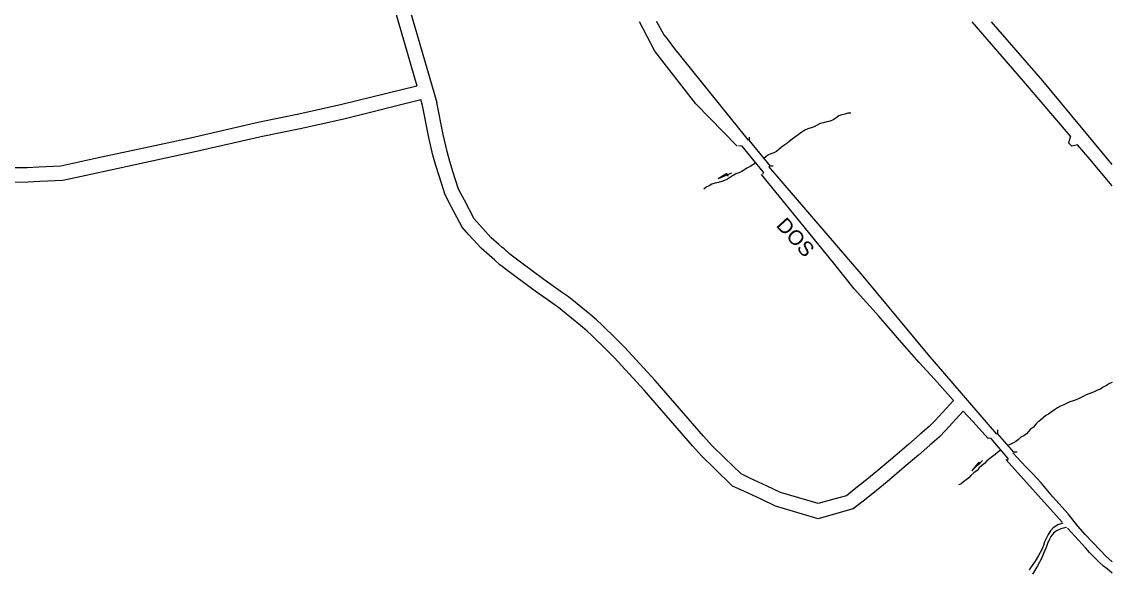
# Model space of a CAD drawing. Header units: millimetres. Extents: x 583 to 26013, y 350 to 21391.
# Drawn here: x 9841 to 10591, y 15504 to 15884 of the extents above; entities that cross this region are included whole.
import ezdxf

# ---------------------------------------------------------------- set-up
doc = ezdxf.new("R2010")
doc.units = ezdxf.units.MM
for name, color, linetype in [('105-QUADRAS_ESTRADAS', 80, 'Continuous'), ('110-CERCA_DE_ARAME', 10, 'Continuous'), ('115-PONTES_E_VIADUTO', 210, 'Continuous'), ('145-', 130, 'Continuous')]:
    doc.layers.add(name, color=color, linetype=linetype)
doc.styles.add('EU', font='arial.ttf', dxfattribs={"height": 10})

msp = doc.modelspace()

# ---------------------------------------------------------------- linework, layer by layer
at = {"color": 0, "linetype": 'Continuous'}
msp.add_line((10116.83014, 15826.48445), (10115.65954, 15830.51405), dxfattribs=at)
for points in [[(10185.31551, 16262.50241), (10165.3229, 16254.69537), (10122.70523, 16232.34548), (10083.75215, 16211.46002), (10066.9688, 16202.68523), (10061.57751, 16199.7632), (10054.09716, 16194.73626), (10036.66906, 16183.02423), (10034.8211, 16168.08348), (10034.03307, 16161.71229), (10037.36253, 16147.31631), (10041.46224, 16129.80441), (10045.6286, 16112.88147), (10052.96127, 16082.24817), (10060.62516, 16048.19592), (10068.3299, 16013.90463), (10088.73117, 15923.21092), (10112.91077, 15839.97628)], [(10183.6581, 16251.90925), (10169.68244, 16245.68994), (10127.39018, 16223.51069), (10088.43156, 16202.62226), (10071.6682, 16193.85793), (10066.76058, 16191.19805), (10059.67489, 16186.43632), (10046.03342, 16177.26898), (10044.74547, 16166.85597), (10044.1747, 16162.24125), (10047.10233, 16149.5827), (10051.18595, 16132.13951), (10055.34636, 16115.24075), (10062.70233, 16084.51009), (10070.38113, 16050.39162), (10078.08666, 16016.09683), (10098.48294, 15925.42527), (10126.64286, 15828.41075)], [(9835.65068, 15783.81986), (9844.89985, 15783.91919), (9852.93237, 15784.31497), (9868.05774, 15785.06021), (9886.49646, 15789.03452), (9899.15879, 15791.76377), (9929.49134, 15798.35608), (9957.11539, 15804.34199), (10004.66524, 15815.19691), (10031.68579, 15820.71022), (10061.34313, 15827.32685), (10112.91077, 15839.97628)], [(9835.58622, 15773.81859), (9845.19971, 15773.92184), (9853.42449, 15774.32708), (9869.36599, 15775.11254), (9888.60349, 15779.25901), (9901.27419, 15781.99007), (9931.61511, 15788.5842), (9959.28714, 15794.58051), (10006.77793, 15805.42195), (10033.77432, 15810.93033), (10063.6233, 15817.58972), (10115.65954, 15830.51405)], [(10488.65806, 15616.31561), (10476.51335, 15602.93602), (10472.01428, 15598.4506), (10465.69189, 15592.91733), (10457.8775, 15586.07828), (10448.05455, 15577.67272), (10436.29618, 15567.7233), (10428.68789, 15561.54279), (10419.86503, 15554.51443), (10413.03854, 15549.07639), (10402.34259, 15546.099), (10388.79951, 15542.32906), (10378.17002, 15545.50722), (10359.52814, 15551.08106), (10349.58473, 15555.69153), (10337.7024, 15561.20102), (10330.06022, 15564.74448), (10317.46131, 15577.00693), (10308.70953, 15585.52499), (10302.47167, 15592.41792), (10269.27112, 15630.63227), (10248.48095, 15653.24167), (10242.82247, 15658.82842), (10233.27911, 15668.2508), (10229.82605, 15671.60507), (10225.49862, 15675.14951), (10213.14127, 15685.27098), (10211.22189, 15686.76851), (10207.29079, 15689.55058), (10202.40485, 15693.0084), (10194.34087, 15698.71534), (10186.23141, 15704.68164), (10180.98267, 15708.61243), (10175.33859, 15712.83927), (10171.53457, 15715.6881), (10170.02458, 15717.01017), (10166.23058, 15720.33201), (10164.73948, 15721.63755), (10162.76047, 15723.37028), (10157.06223, 15728.35939), (10148.71124, 15737.56993), (10144.03566, 15742.72676), (10136.72038, 15756.64075), (10132.31395, 15765.02197), (10128.14726, 15778.07187), (10125.87328, 15785.19386), (10123.93446, 15792.36115), (10121.13527, 15804.55373), (10116.83014, 15826.48445)], [(10481.89172, 15623.73977), (10469.27644, 15609.84177), (10465.184, 15605.76175), (10459.10604, 15600.4424), (10451.33357, 15593.64003), (10441.57397, 15585.28869), (10429.91324, 15575.42188), (10422.41978, 15569.33465), (10413.63427, 15562.33604), (10408.39809, 15558.16485), (10399.66089, 15555.73271), (10388.8986, 15552.73685), (10381.03467, 15555.08813), (10363.08202, 15560.45589), (10353.79125, 15564.76375), (10341.90892, 15570.27324), (10335.81332, 15573.0996), (10324.43604, 15584.17304), (10315.91143, 15592.46999), (10309.9542, 15599.05282), (10276.72757, 15637.2972), (10255.67855, 15660.18809), (10249.84829, 15665.94445), (10240.27599, 15675.3954), (10236.49007, 15679.07301), (10231.83509, 15682.88573), (10219.38607, 15693.08229), (10217.18922, 15694.79631), (10213.06756, 15697.71323), (10208.18162, 15701.17105), (10200.19282, 15706.82479), (10192.19177, 15712.71133), (10186.97702, 15716.61665), (10181.33295, 15720.8435), (10177.83462, 15723.46339), (10176.61198, 15724.53388), (10172.81798, 15727.85572), (10171.32688, 15729.16126), (10169.34787, 15730.89399), (10164.08333, 15735.50337), (10156.11953, 15744.28686), (10152.29635, 15748.50356), (10145.57162, 15761.29429), (10141.57337, 15768.89915), (10137.67346, 15781.11348), (10135.46774, 15788.02171), (10133.63781, 15794.78647), (10130.91733, 15806.6362), (10126.64286, 15828.41075)]]:
    msp.add_lwpolyline(points, dxfattribs=at)
at = {"layer": '105-QUADRAS_ESTRADAS', "color": 0, "linetype": 'Continuous'}
for p, q in [((10277.61551, 15883.90241), (10277.51551, 15883.90241)), ((10282.71551, 15875.30241), (10278.01551, 15883.90241)), ((10543.41551, 15843.50241), (10508.01551, 15883.90241)), ((10285.21551, 15872.20241), (10282.71551, 15875.30241)), ((10289.71551, 15866.40241), (10285.21551, 15872.20241)), ((10341.01551, 15802.60241), (10289.71551, 15866.40241)), ((10591.11551, 15786.00241), (10543.41551, 15843.50241)), ((10591.11551, 15771.30241), (10575.81551, 15789.50241)), ((10419.81551, 15709.20241), (10355.01551, 15784.50241)), ((10399.31551, 15718.20241), (10350.01551, 15779.00241)), ((10413.61551, 15700.30241), (10399.31551, 15718.20241)), ((10464.61551, 15655.30241), (10419.81551, 15709.20241)), ((10430.51551, 15681.50241), (10413.61551, 15700.30241)), ((10444.71551, 15665.10241), (10430.51551, 15681.50241)), ((10458.41551, 15649.80241), (10444.71551, 15665.10241)), ((10511.81551, 15600.40241), (10464.61551, 15655.30241)), ((10468.91551, 15638.20241), (10458.41551, 15649.80241)), ((10479.91551, 15625.90241), (10468.91551, 15638.20241)), ((10481.89172, 15623.73977), (10479.91551, 15625.90241)), ((10495.21551, 15609.10241), (10488.65806, 15616.31561)), ((10505.71551, 15597.60241), (10495.21551, 15609.10241)), ((10531.71551, 15578.00241), (10522.71551, 15587.70241)), ((10556.61551, 15539.90241), (10518.01551, 15583.10241)), ((10536.41551, 15573.40241), (10531.71551, 15578.00241)), ((10542.21551, 15567.00241), (10536.41551, 15573.40241)), ((10550.31551, 15557.30241), (10542.21551, 15567.00241)), ((10560.81551, 15545.60241), (10550.31551, 15557.30241)), ((10567.51551, 15537.30241), (10560.81551, 15545.60241)), ((10548.71551, 15533.90241), (10547.11551, 15531.60241)), ((10550.51551, 15536.10241), (10548.71551, 15533.90241)), ((10550.71551, 15532.30241), (10548.91551, 15530.00241)), ((10553.71551, 15538.10241), (10550.51551, 15536.10241)), ((10552.81551, 15533.90241), (10550.71551, 15532.30241)), ((10555.81551, 15535.40241), (10552.81551, 15533.90241)), ((10557.21551, 15539.20241), (10553.71551, 15538.10241)), ((10558.51551, 15536.10241), (10555.81551, 15535.40241)), ((10559.71551, 15536.20241), (10558.51551, 15536.10241)), ((10572.91551, 15522.10241), (10560.41551, 15535.80241)), ((10572.61551, 15531.40241), (10567.51551, 15537.30241)), ((10544.61551, 15526.40241), (10543.91551, 15524.00241)), ((10545.81551, 15528.80241), (10544.61551, 15526.40241)), ((10546.71551, 15525.20241), (10545.71551, 15522.60241)), ((10547.11551, 15531.60241), (10545.81551, 15528.80241)), ((10548.01551, 15528.20241), (10546.71551, 15525.20241)), ((10548.91551, 15530.00241), (10548.01551, 15528.20241)), ((10577.31551, 15526.40241), (10572.61551, 15531.40241)), ((10583.01551, 15520.40241), (10577.31551, 15526.40241)), ((10540.41551, 15517.00241), (10538.21551, 15513.20241)), ((10542.51551, 15520.80241), (10540.41551, 15517.00241)), ((10543.91551, 15524.00241), (10542.51551, 15520.80241)), ((10543.91551, 15518.40241), (10542.51551, 15515.00241)), ((10545.71551, 15522.60241), (10543.91551, 15518.40241)), ((10575.61551, 15519.20241), (10572.91551, 15522.10241)), ((10578.81551, 15515.90241), (10575.61551, 15519.20241)), ((10586.81551, 15516.70241), (10583.01551, 15520.40241)), ((10538.21551, 15513.20241), (10535.31551, 15509.20241)), ((10539.71551, 15510.00241), (10536.41551, 15504.20241)), ((10542.51551, 15515.00241), (10539.71551, 15510.00241)), ((10581.91551, 15512.60241), (10578.81551, 15515.90241)), ((10585.11551, 15509.70241), (10581.91551, 15512.60241)), ((10587.61551, 15507.80241), (10585.11551, 15509.70241)), ((10591.11551, 15512.70241), (10586.81551, 15516.70241)), ((10591.11551, 15512.40241), (10591.11551, 15512.50241)), ((10535.31551, 15509.20241), (10533.91551, 15507.20241)), ((10591.11551, 15505.00241), (10587.61551, 15507.80241)), ((10591.11551, 15505.10241), (10591.11551, 15505.20241))]:
    msp.add_line(p, q, dxfattribs=at)
at = {"layer": '110-CERCA_DE_ARAME', "color": 0, "linetype": 'Continuous'}
for p, q in [((10276.51551, 15863.90241), (10265.91551, 15883.90241)), ((10530.21551, 15843.20241), (10494.81551, 15883.90241)), ((10304.81551, 15827.60241), (10276.51551, 15863.90241)), ((10562.41551, 15805.40241), (10530.21551, 15843.20241)), ((10333.21551, 15798.50241), (10304.81551, 15827.60241)), ((10562.41551, 15805.40241), (10561.11551, 15800.70241)), ((10563.41551, 15798.40241), (10561.11551, 15800.70241)), ((10567.31551, 15799.40241), (10563.41551, 15798.40241)), ((10575.91551, 15789.40241), (10567.31551, 15799.40241))]:
    msp.add_line(p, q, dxfattribs=at)
at = {"layer": '115-PONTES_E_VIADUTO', "color": 0, "linetype": 'Continuous'}
for p, q in [((10341.41551, 15804.70241), (10341.31551, 15802.70241)), ((10356.11551, 15784.70241), (10341.31551, 15802.70241)), ((10336.71551, 15798.40241), (10334.01551, 15798.80241)), ((10351.01551, 15780.90241), (10336.71551, 15798.40241)), ((10351.01551, 15780.90241), (10350.71551, 15779.20241)), ((10358.01551, 15784.70241), (10356.11551, 15784.70241)), ((10512.31551, 15603.50241), (10512.11551, 15600.90241)), ((10523.51551, 15588.10241), (10512.11551, 15600.90241)), ((10507.91551, 15597.40241), (10505.81551, 15597.70241)), ((10519.31551, 15584.00241), (10507.91551, 15597.40241)), ((10525.71551, 15588.00241), (10523.51551, 15588.10241)), ((10519.31551, 15584.00241), (10519.21551, 15582.30241))]:
    msp.add_line(p, q, dxfattribs=at)
at = {"layer": '145-', "color": 0, "linetype": 'Continuous'}
for p, q in [((10401.01551, 15817.70241), (10399.21551, 15816.70241)), ((10403.11551, 15819.30241), (10401.01551, 15817.70241)), ((10405.21551, 15820.00241), (10403.11551, 15819.30241)), ((10407.11551, 15820.60241), (10405.21551, 15820.00241)), ((10409.21551, 15821.10241), (10407.11551, 15820.60241)), ((10411.31551, 15821.10241), (10409.21551, 15821.10241)), ((10379.71551, 15809.50241), (10377.71551, 15808.20241)), ((10381.81551, 15810.40241), (10379.71551, 15809.50241)), ((10384.01551, 15811.10241), (10381.81551, 15810.40241)), ((10386.21551, 15811.90241), (10384.01551, 15811.10241)), ((10388.21551, 15813.00241), (10386.21551, 15811.90241)), ((10390.31551, 15814.00241), (10388.21551, 15813.00241)), ((10392.61551, 15814.60241), (10390.31551, 15814.00241)), ((10394.91551, 15815.30241), (10392.61551, 15814.60241)), ((10397.21551, 15815.70241), (10394.91551, 15815.30241)), ((10399.21551, 15816.70241), (10397.21551, 15815.70241)), ((10370.91551, 15803.30241), (10368.91551, 15801.70241)), ((10372.71551, 15804.50241), (10370.91551, 15803.30241)), ((10374.31551, 15805.70241), (10372.71551, 15804.50241)), ((10376.11551, 15807.00241), (10374.31551, 15805.70241)), ((10377.71551, 15808.20241), (10376.11551, 15807.00241)), ((10360.21551, 15794.90241), (10358.31551, 15794.00241)), ((10361.91551, 15796.10241), (10360.21551, 15794.90241)), ((10363.61551, 15797.70241), (10361.91551, 15796.10241)), ((10365.31551, 15799.00241), (10363.61551, 15797.70241)), ((10367.31551, 15800.40241), (10365.31551, 15799.00241)), ((10368.91551, 15801.70241), (10367.31551, 15800.40241)), ((10352.61551, 15790.90241), (10351.71551, 15790.20241)), ((10354.31551, 15792.20241), (10352.61551, 15790.90241)), ((10356.21551, 15793.20241), (10354.31551, 15792.20241)), ((10358.31551, 15794.00241), (10356.21551, 15793.20241)), ((10329.21551, 15780.00241), (10320.11551, 15776.10241)), ((10326.01551, 15779.70241), (10320.11551, 15776.10241)), ((10326.91551, 15777.70241), (10326.01551, 15779.70241)), ((10334.31551, 15780.10241), (10332.31551, 15779.40241)), ((10336.31551, 15781.00241), (10334.31551, 15780.10241)), ((10338.11551, 15782.30241), (10336.31551, 15781.00241)), ((10339.91551, 15783.40241), (10338.11551, 15782.30241)), ((10342.01551, 15784.60241), (10339.91551, 15783.40241)), ((10343.91551, 15785.70241), (10342.01551, 15784.60241)), ((10345.71551, 15786.80241), (10343.91551, 15785.70241)), ((10315.81551, 15772.40241), (10313.81551, 15771.30241)), ((10318.11551, 15773.10241), (10315.81551, 15772.40241)), ((10320.41551, 15773.60241), (10318.11551, 15773.10241)), ((10322.51551, 15774.30241), (10320.41551, 15773.60241)), ((10324.51551, 15775.00241), (10322.51551, 15774.30241)), ((10326.61551, 15775.90241), (10324.51551, 15775.00241)), ((10328.51551, 15777.20241), (10326.61551, 15775.90241)), ((10330.41551, 15778.40241), (10328.51551, 15777.20241)), ((10332.31551, 15779.40241), (10330.41551, 15778.40241)), ((10311.91551, 15770.30241), (10310.21551, 15769.00241)), ((10313.81551, 15771.30241), (10311.91551, 15770.30241)), ((10579.21551, 15629.80241), (10577.21551, 15629.00241)), ((10581.01551, 15630.70241), (10579.21551, 15629.80241)), ((10583.01551, 15631.40241), (10581.01551, 15630.70241)), ((10584.91551, 15632.80241), (10583.01551, 15631.40241)), ((10587.21551, 15634.00241), (10584.91551, 15632.80241)), ((10589.21551, 15635.20241), (10587.21551, 15634.00241)), ((10591.11551, 15635.90241), (10589.21551, 15635.20241)), ((10591.11551, 15635.90241), (10591.11551, 15635.90241)), ((10562.01551, 15622.60241), (10560.11551, 15621.70241)), ((10564.21551, 15623.40241), (10562.01551, 15622.60241)), ((10566.41551, 15624.10241), (10564.21551, 15623.40241)), ((10568.41551, 15625.10241), (10566.41551, 15624.10241)), ((10570.61551, 15626.20241), (10568.41551, 15625.10241)), ((10573.11551, 15627.50241), (10570.61551, 15626.20241)), ((10575.01551, 15628.20241), (10573.11551, 15627.50241)), ((10577.21551, 15629.00241), (10575.01551, 15628.20241)), ((10549.21551, 15615.60241), (10547.31551, 15614.30241)), ((10551.51551, 15617.30241), (10549.21551, 15615.60241)), ((10553.41551, 15618.60241), (10551.51551, 15617.30241)), ((10555.61551, 15619.70241), (10553.41551, 15618.60241)), ((10557.91551, 15620.70241), (10555.61551, 15619.70241)), ((10560.11551, 15621.70241), (10557.91551, 15620.70241)), ((10538.51551, 15607.30241), (10536.91551, 15605.40241)), ((10539.91551, 15608.80241), (10538.51551, 15607.30241)), ((10541.81551, 15610.00241), (10539.91551, 15608.80241)), ((10543.71551, 15611.80241), (10541.81551, 15610.00241)), ((10545.51551, 15613.30241), (10543.71551, 15611.80241)), ((10547.31551, 15614.30241), (10545.51551, 15613.30241)), ((10532.11551, 15600.80241), (10530.31551, 15599.40241)), ((10533.51551, 15602.40241), (10532.11551, 15600.80241)), ((10535.01551, 15603.80241), (10533.51551, 15602.40241)), ((10536.91551, 15605.40241), (10535.01551, 15603.80241)), ((10521.41551, 15593.50241), (10519.71551, 15592.90241)), ((10523.21551, 15594.50241), (10521.41551, 15593.50241)), ((10524.91551, 15595.50241), (10523.21551, 15594.50241)), ((10526.71551, 15596.80241), (10524.91551, 15595.50241)), ((10528.31551, 15598.40241), (10526.71551, 15596.80241)), ((10530.31551, 15599.40241), (10528.31551, 15598.40241)), ((10508.81551, 15585.10241), (10506.91551, 15583.70241)), ((10510.51551, 15586.40241), (10508.81551, 15585.10241)), ((10512.21551, 15587.90241), (10510.51551, 15586.40241)), ((10514.11551, 15589.20241), (10512.21551, 15587.90241)), ((10501.81551, 15582.40241), (10494.51551, 15575.30241)), ((10499.31551, 15581.20241), (10494.51551, 15575.30241)), ((10499.71551, 15577.30241), (10498.31551, 15575.50241)), ((10500.41551, 15579.80241), (10499.31551, 15581.20241)), ((10501.21551, 15578.70241), (10499.71551, 15577.30241)), ((10503.21551, 15580.20241), (10501.21551, 15578.70241)), ((10504.91551, 15582.10241), (10503.21551, 15580.20241)), ((10506.91551, 15583.70241), (10504.91551, 15582.10241)), ((10492.51551, 15570.40241), (10490.71551, 15569.00241)), ((10493.91551, 15572.00241), (10492.51551, 15570.40241)), ((10496.01551, 15573.80241), (10493.91551, 15572.00241)), ((10498.31551, 15575.50241), (10496.01551, 15573.80241)), ((10487.11551, 15566.20241), (10485.51551, 15565.60241)), ((10488.81551, 15567.60241), (10487.11551, 15566.20241)), ((10490.71551, 15569.00241), (10488.81551, 15567.60241))]:
    msp.add_line(p, q, dxfattribs=at)

# ---------------------------------------------------------------- texts
at = {"color": 0, "linetype": 'Continuous', "lineweight": 20, "style": 'EU'}
msp.add_text('    DOS', height=10, rotation=312.25034531, dxfattribs=at).set_placement((10349.00967, 15755.242))

doc.saveas('drawing.dxf')
